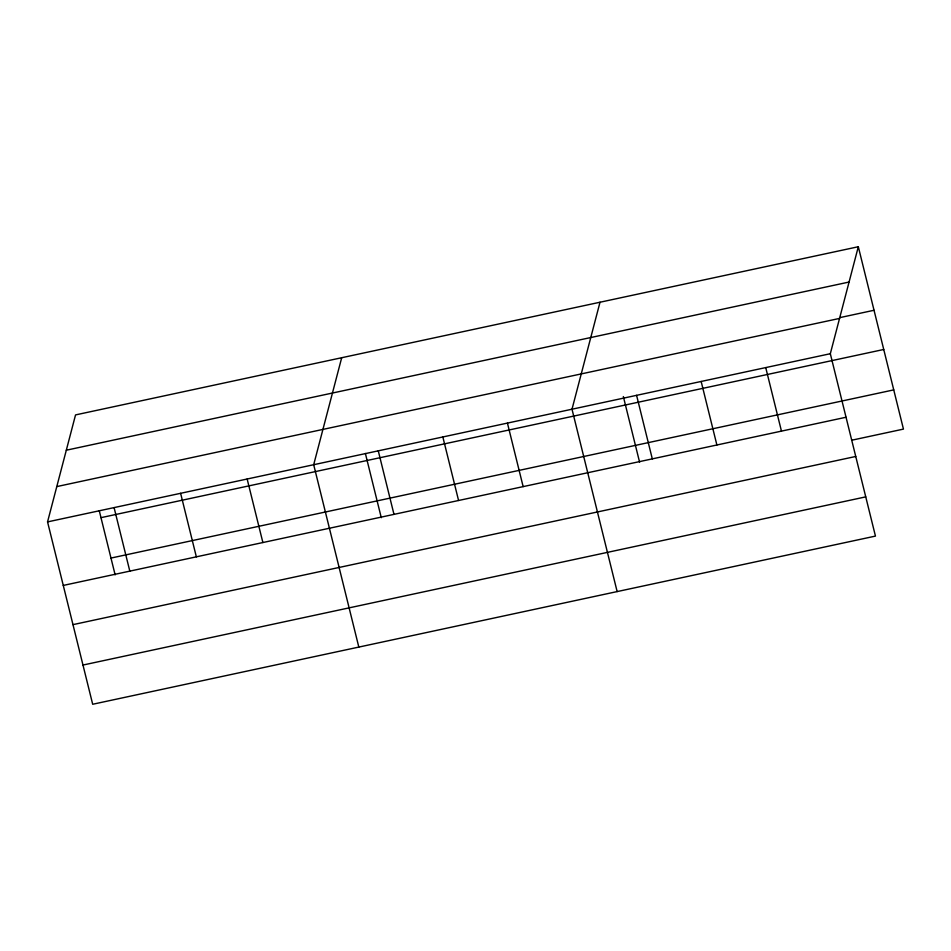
<?xml version="1.0" encoding="UTF-8"?>
<svg xmlns="http://www.w3.org/2000/svg" width="951" height="951" viewBox="0 0 951 951"><rect width="100%" height="100%" fill="white"/><g stroke="black" fill="none" stroke-linecap="round" stroke-linejoin="round"><path stroke-width="1.43" d="M858.313 246.737L830.318 353.713L875.455 536.091L92.687 704.263L47.55 521.897L75.545 414.909L858.313 246.737L903.45 429.103L851.787 440.206M341.694 357.731L313.687 464.718L358.824 647.084M600.01 302.24L572.003 409.215L617.14 591.581M66.308 450.215L849.077 282.043M839.602 317.67L874.04 310.264M56.787 486.591L839.555 318.419M47.55 521.897L830.318 353.713M100.972 517.665L883.741 349.481M110.982 558.071L893.75 389.886M63.277 585.424L846.033 417.251M72.977 624.641L855.745 456.468M82.975 665.046L865.743 496.874M765.733 367.597L781.46 431.124M701.16 381.47L716.888 444.997M636.588 395.343L652.303 458.869M623.357 396.579L639.595 462.198M507.43 423.088L523.145 486.615M442.845 436.961L458.572 500.488M378.272 450.833L393.987 514.372M365.386 453.472L381.28 517.689M247.153 479.007L262.88 542.534M180.619 493.307L196.346 556.834M114.084 507.596L129.811 571.123M99.249 510.651L115.142 574.868"/></g></svg>
